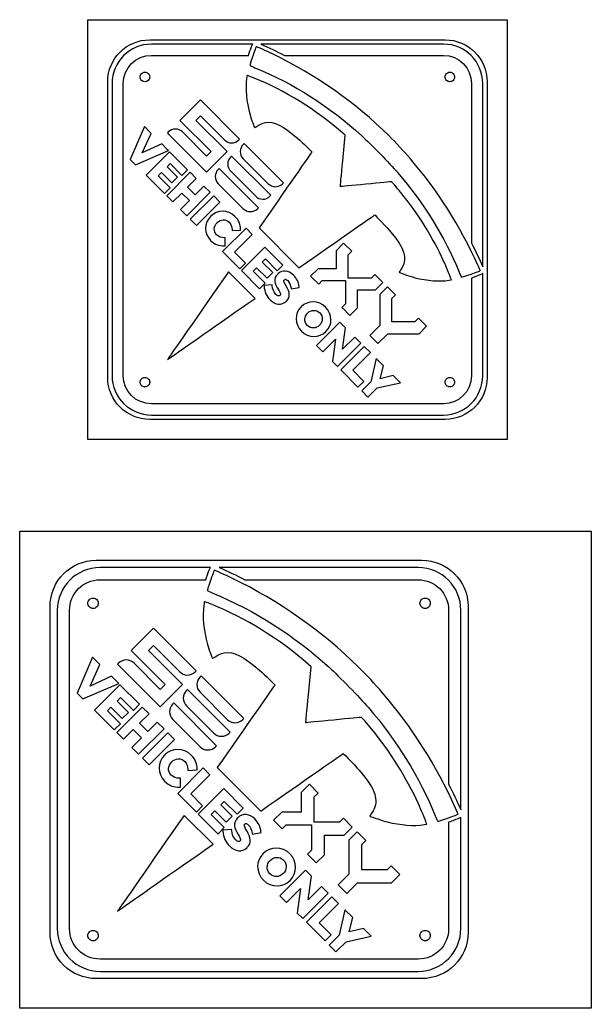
# Model space of a CAD drawing. Extents: x 0 to 1282, y 0 to 551.
# Drawn here: x 0 to 300, y 0 to 518 of the extents above; entities that cross this region are included whole.
import ezdxf

# ---------------------------------------------------------------- set-up
doc = ezdxf.new("R2010")
doc.units = 0
doc.layers.add('Ebene_1', color=7, linetype='CONTINUOUS')

msp = doc.modelspace()

# ---------------------------------------------------------------- linework, layer by layer
at = {"layer": 'Ebene_1', "color": 7}
for points in [[(35.818136, 518.20033), (255.81813, 518.20035), (255.81813, 298.200363), (35.818119, 298.200346)], [(236.999031, 499.380706)], [(65.556971, 462.228625), (58.157203, 444.901738), (60.879289, 442.179652), (78.204795, 449.580801), (77.689656, 450.095939), (74.699643, 453.085953), (64.407918, 448.365457), (69.128414, 458.657182)], [(193.701493, 457.521028)], [(78.788987, 448.996609), (66.508526, 436.716147), (76.025467, 427.199205), (76.373498, 427.547236), (78.989236, 430.162974), (72.701232, 436.450978), (74.435857, 438.185603), (79.896602, 432.724858), (82.861757, 435.690012), (77.401011, 441.150757), (79.052771, 442.802517), (85.257909, 436.597379), (88.223063, 439.562533)], [(89.536458, 438.249138), (77.255996, 425.968676), (80.501511, 422.723161), (85.150188, 427.371838), (89.15252, 423.369507), (84.503843, 418.72083), (87.749358, 415.475315), (88.097389, 415.823346), (100.02982, 427.755776), (96.784305, 431.001291), (92.200533, 426.41752), (88.198201, 430.419851), (92.781973, 435.003623)], [(101.885976, 425.89962), (89.605514, 413.619159), (92.851022, 410.373651), (93.199053, 410.721682), (105.131484, 422.654112)], [(113.062947, 415.11761)], [(118.867589, 408.918007), (106.587127, 396.637546), (115.608271, 387.616402), (115.956302, 387.964433), (118.621763, 390.629894), (112.846134, 396.405523), (122.113104, 405.672492)], [(170.079028, 401.069551), (166.141602, 397.132125), (166.141602, 390.306888), (166.141602, 387.693901), (156.703378, 387.693901), (152.765952, 383.756475), (153.235513, 383.286913), (156.979595, 379.542831), (158.890997, 381.454233), (171.054065, 381.455612), (171.054065, 369.291165), (169.142663, 367.379763), (169.610845, 366.911581), (173.35492, 363.167506), (177.292347, 367.104932), (177.293733, 376.547299), (179.607012, 376.565253), (179.630488, 376.541777), (186.730564, 376.543163), (190.66799, 380.480589), (186.455732, 384.692847), (184.54433, 382.781445), (172.379884, 382.781445), (172.381262, 394.944512), (174.292665, 396.855915)], [(128.775374, 399.010222), (116.494912, 386.72976), (126.011858, 377.212814), (126.359889, 377.560845), (128.975627, 380.176583), (122.687621, 386.464588), (124.422246, 388.199214), (129.882986, 382.738474), (132.84814, 385.703628), (127.387401, 391.164368), (129.03916, 392.816127), (135.2443, 386.610988), (138.209454, 389.576142)], [(143.757175, 384.357127)], [(193.006145, 378.142434), (189.068719, 374.205008), (189.067333, 357.829682), (183.880038, 352.642388), (184.349607, 352.172819), (188.093682, 348.428744), (193.280977, 353.616039), (209.656302, 353.617425), (213.593728, 357.554851), (209.381471, 361.767109), (207.470068, 359.855706), (195.305622, 359.855706), (195.307001, 372.018774), (197.218403, 373.930176)], [(157.54845, 364.539023)], [(160.628105, 367.552175)], [(168.142729, 359.642867), (155.862267, 347.362406), (159.074633, 344.15004), (165.753478, 350.828884), (164.162487, 339.062186), (166.851431, 336.373242), (167.199462, 336.721273), (179.131893, 348.653703), (175.919527, 351.866069), (169.474077, 345.420619), (171.013972, 356.771624)], [(180.860989, 346.924607), (168.580527, 334.644146), (177.601664, 325.623009), (177.949695, 325.97104), (180.615156, 328.636501), (174.839527, 334.41213), (184.106497, 343.679099)], [(187.125511, 340.660085), (184.396517, 328.456959), (179.582115, 323.642558), (182.82763, 320.397043), (187.690369, 325.259782), (199.846536, 327.93906), (199.209864, 328.575732), (196.117649, 331.667946), (189.183306, 329.959562), (190.935877, 336.849719)], [(46.318142, 330.699981)], [(0.144498, 249.999976), (299.97538, 250), (299.97538, -0.03184), (0.144471, -0.03184)], [(224.999692, 224.44387)], [(38.322225, 183.99036), (30.264898, 165.12377), (33.228874, 162.159794), (52.093961, 170.218624), (51.533046, 170.779539), (48.277334, 174.035251), (37.071064, 168.895283), (42.211033, 180.101552)], [(177.854531, 178.864357)], [(52.730065, 169.58252), (39.358336, 156.210791), (49.720973, 145.848154), (50.099931, 146.227112), (52.948108, 149.075289), (46.101339, 155.922058), (47.990107, 157.810826), (53.936105, 151.864827), (57.164749, 155.093471), (51.218751, 161.03947), (53.017289, 162.838008), (59.773829, 156.081468), (63.002473, 159.310112)], [(64.432578, 157.880007), (51.060849, 144.508278), (54.594768, 140.974359), (59.656536, 146.036127), (64.014523, 141.67814), (58.952755, 136.616372), (62.486673, 133.082454), (62.865631, 133.461412), (75.858402, 146.454183), (72.324484, 149.988101), (67.333389, 144.997006), (62.975401, 149.354993), (67.966497, 154.346088)], [(77.8795, 144.433085), (64.507771, 131.061356), (68.041681, 127.527446), (68.420639, 127.906403), (81.41341, 140.899175)], [(90.04968, 132.692963)], [(96.370134, 125.942451), (82.998405, 112.570722), (92.821187, 102.74794), (93.200144, 103.126898), (96.102464, 106.029218), (89.813601, 112.318081), (99.904052, 122.408532)], [(107.158346, 115.154239), (93.786617, 101.78251), (104.149258, 91.419869), (104.528216, 91.798826), (107.376393, 94.647003), (100.529623, 101.493774), (102.41839, 103.382542), (108.364383, 97.43655), (111.593027, 100.665193), (105.647034, 106.611186), (107.445573, 108.409724), (114.202114, 101.653183), (117.430758, 104.881827)], [(152.132916, 117.396444), (147.845599, 113.109124), (147.845599, 105.677379), (147.845599, 102.832201), (137.568669, 102.832201), (133.281352, 98.544881), (133.79264, 98.033586), (137.869432, 93.956795), (139.950685, 96.038054), (153.194597, 96.039558), (153.194597, 82.794142), (151.113342, 80.712883), (151.62313, 80.203108), (155.699914, 76.126316), (159.987231, 80.413636), (159.988739, 90.695086), (162.507584, 90.714615), (162.533158, 90.689041), (170.264165, 90.690544), (174.551485, 94.977864), (169.964918, 99.564431), (167.883659, 97.483172), (154.638247, 97.483172), (154.639749, 110.727084), (156.721003, 112.808343)], [(123.471461, 99.199039)], [(177.097401, 92.431964), (172.810081, 88.144644), (172.808578, 70.314165), (167.160317, 64.665905), (167.671612, 64.15461), (171.748403, 60.077834), (177.396648, 65.726079), (195.227142, 65.727598), (199.514447, 70.014903), (194.92788, 74.601485), (192.846621, 72.520226), (179.601221, 72.520226), (179.602709, 85.764137), (181.683968, 87.845397)], [(141.841576, 80.900765)], [(138.488258, 77.619858)], [(150.023965, 72.288619), (136.652237, 58.91689), (140.15006, 55.419067), (147.422401, 62.691408), (145.690031, 49.879096), (148.617921, 46.951207), (148.996878, 47.330164), (161.989649, 60.322935), (158.491826, 63.820759), (151.47362, 56.802553), (153.150353, 69.162231)], [(163.872396, 58.440189), (150.500667, 45.06846), (160.323441, 35.245686), (160.702399, 35.624644), (163.604718, 38.526963), (157.315855, 44.815826), (167.406307, 54.906278)], [(170.693597, 51.618988), (167.722099, 38.331467), (162.479879, 33.089248), (166.013797, 29.55533), (171.30865, 34.850182), (184.545039, 37.767546), (183.85179, 38.460794), (180.484796, 41.827789), (172.934252, 39.967594), (174.842561, 47.470024)], [(16.05943, 39.749503)]]:
    msp.add_lwpolyline(points, close=True, dxfattribs=at)
for points in [[(68.31815, 507.700037), (223.3182, 507.700039)], [(122.429839, 505.427476), (69.21479, 505.427476)], [(222.421455, 505.427476), (126.601334, 505.427476)], [(69.214792, 499.534913), (120.083923, 499.534911)], [(138.987191, 499.534911), (222.421454, 499.534912)], [(46.318142, 330.699981), (46.318141, 485.700028)], [(48.590813, 484.803499), (48.590819, 331.59684)], [(54.483382, 331.59684), (54.483384, 484.803505)], [(237.152862, 484.803504), (237.152863, 401.12807)], [(243.045433, 388.712974), (243.045433, 484.803498)], [(245.318208, 485.700031), (245.318207, 330.699983)], [(94.923031, 476.225548), (84.16036, 465.462878), (100.535688, 449.08755), (98.197539, 446.749402), (85.566288, 459.380653)], [(115.043815, 455.168398), (115.511998, 455.636581), (94.923031, 476.225548)], [(78.078137, 459.380655), (77.609954, 458.912472), (78.079517, 458.442909), (98.198922, 438.323505), (108.961592, 449.086175), (92.584883, 465.462884), (94.923031, 467.801033), (107.555664, 455.1684)], [(169.571792, 444.156649), (170.900121, 457.643146)], [(170.900121, 457.643146), (169.69794, 458.705885)], [(117.849086, 453.300158), (117.380903, 452.831975)], [(137.969872, 432.242809), (138.438055, 432.710991), (117.849086, 453.300158)], [(111.29868, 446.749752), (110.830497, 446.28157)], [(131.419466, 425.692403), (131.887649, 426.160585), (111.29868, 446.749752)], [(115.805108, 449.096181), (115.805108, 449.090524), (115.805108, 449.087695)], [(109.254702, 442.545775), (109.254702, 442.540118), (109.254702, 442.537289)], [(117.38091, 445.34362), (130.481722, 432.242809)], [(102.704296, 435.995369), (102.704296, 435.989712), (102.704296, 435.986884)], [(104.748267, 440.199339), (104.280084, 439.731157)], [(124.869053, 419.14199), (125.337236, 419.610172), (104.748267, 440.199339)], [(110.830497, 438.793207), (123.931309, 425.692396)], [(104.280091, 432.242802), (117.380903, 419.14199)], [(100.336414, 415.168713), (100.303251, 415.13555)], [(103.697909, 411.807176), (103.731072, 411.840339)], [(111.510635, 408.143216), (111.535483, 407.640505), (115.992194, 407.956766), (115.988051, 408.419426)], [(125.688732, 409.080267), (146.60157, 388.167429)], [(107.469611, 399.715922), (107.943316, 399.731111), (107.946073, 400.206202), (107.965413, 403.937853), (107.493087, 403.95995)], [(123.630138, 372.144752), (109.68299, 386.0919)], [(135.516366, 384.919178), (135.483203, 384.886014)], [(243.045434, 331.596832), (243.045428, 385.218221)], [(132.632664, 378.809299), (132.585705, 379.2982), (128.311299, 378.912884), (128.338926, 378.4378)], [(138.944131, 381.889132), (138.977294, 381.922296)], [(139.99654, 378.466812), (139.995125, 378.468226)], [(225.291817, 381.645018), (226.587102, 381.849761), (226.379948, 382.488137)], [(237.152865, 382.774374), (237.152865, 331.59684)], [(136.640546, 373.699362), (136.607383, 373.666199)], [(142.510065, 377.549836), (142.598453, 377.0637), (146.780326, 377.831575), (146.729231, 378.285948)], [(140.084907, 370.685856), (140.11807, 370.71902)], [(147.769044, 367.735975), (147.735798, 367.702729)], [(151.130794, 364.374224), (151.16404, 364.40747)], [(157.415806, 358.089213), (157.382561, 358.055967)], [(160.777557, 354.727462), (160.810802, 354.760708)], [(77.929869, 340.465383), (77.623982, 340.016009), (78.195063, 340.416197)], [(222.421457, 316.865432), (69.21479, 316.865432)], [(69.214797, 310.972862), (222.421457, 310.972855)], [(223.318203, 308.69998), (68.31815, 308.699973)], [(40.30516, 234.817414), (211.127341, 234.817416)], [(100.249558, 231.027974), (42.305673, 231.027974)], [(209.12671, 231.027974), (104.791744, 231.027974)], [(42.305674, 224.61178), (97.695176, 224.611778)], [(118.278241, 224.611778), (209.12671, 224.61178)], [(16.05943, 39.749503), (16.059429, 210.571684)], [(19.848991, 208.571293), (19.848997, 41.750259)], [(26.26519, 41.750259), (26.265192, 208.571299)], [(225.167194, 208.571299), (225.167194, 117.46024)], [(231.583388, 103.941896), (231.583388, 208.571291)], [(235.373068, 210.571687), (235.373068, 39.749503)], [(70.298348, 199.231013), (58.579277, 187.511942), (76.409762, 169.681454), (73.863838, 167.135538), (60.11014, 180.889233)], [(92.207122, 176.302674), (92.716908, 176.812453), (70.298348, 199.231013)], [(51.956571, 180.889234), (51.446783, 180.379448), (51.958073, 179.868159), (73.865343, 157.960885), (85.584415, 169.679966), (67.752426, 187.511948), (70.298348, 190.057872), (84.053553, 176.302674)], [(151.580606, 164.312384), (153.026974, 178.997326)], [(153.026974, 178.997326), (151.717963, 180.154504)], [(95.261412, 174.268218), (94.751625, 173.758432)], [(117.170173, 151.339669), (117.679959, 151.849455), (95.261412, 174.268218)], [(88.128923, 167.13573), (87.619137, 166.625944)], [(110.037684, 144.207181), (110.54747, 144.716967), (88.128923, 167.13573)], [(93.035802, 169.690667), (93.035802, 169.684507), (93.035802, 169.681428)], [(85.903313, 162.558178), (85.903313, 162.552019), (85.903313, 162.548939)], [(94.751633, 165.604646), (109.01661, 151.339669)], [(80.996427, 160.003234), (80.48664, 159.493447)], [(102.905188, 137.074684), (103.414974, 137.584471), (80.996427, 160.003234)], [(87.619137, 158.47215), (101.884114, 144.207173)], [(78.770825, 155.42569), (78.770825, 155.41953), (78.770825, 155.41645)], [(80.486648, 151.339661), (94.751625, 137.074684)], [(76.192241, 132.748607), (76.156131, 132.712497)], [(79.852445, 129.088357), (79.888556, 129.124467)], [(88.359427, 125.09881), (88.386482, 124.551427), (93.239227, 124.895792), (93.234715, 125.399565)], [(103.797975, 126.119011), (126.569185, 103.347804)], [(83.959308, 115.922649), (84.475108, 115.939187), (84.478111, 116.456496), (84.499168, 120.519749), (83.98487, 120.54381)], [(101.556449, 85.901307), (86.369918, 101.087836)], [(114.498357, 99.811035), (114.462247, 99.774925)], [(231.583388, 41.750259), (231.583388, 100.136592)], [(111.358402, 93.158221), (111.307271, 93.690566), (106.653033, 93.271009), (106.683114, 92.753708)], [(118.23072, 96.511734), (118.26683, 96.547844)], [(212.252071, 96.245793), (213.662454, 96.468736), (213.436891, 97.163838)], [(225.167194, 97.475577), (225.167194, 41.750259)], [(119.376648, 92.785299), (119.375108, 92.786839)], [(122.11353, 91.786838), (122.209772, 91.257503), (126.763256, 92.093614), (126.70762, 92.588363)], [(115.722434, 87.594204), (115.686323, 87.558094)], [(119.472867, 84.312911), (119.508978, 84.349022)], [(127.839833, 81.100898), (127.803633, 81.064698)], [(131.500315, 77.440415), (131.536515, 77.476615)], [(138.343826, 70.596904), (138.307627, 70.560704)], [(142.004309, 66.936421), (142.040509, 66.972621)], [(51.795128, 51.406819), (51.462058, 50.917518), (52.083886, 51.353268)], [(209.12671, 25.70979), (42.305671, 25.70979)], [(42.305679, 19.293581), (209.12671, 19.293581)], [(211.127341, 15.503792), (40.305159, 15.503776)]]:
    msp.add_lwpolyline(points, dxfattribs=at)
for points in [[(46.318141, 485.700028), (46.318143, 497.888033), (56.130144, 507.700034), (68.31815, 507.700037)], [(69.21479, 505.427476), (57.840092, 505.427482), (48.590817, 496.178202), (48.590813, 484.803499)], [(120.083923, 499.534911), (120.611189, 501.083778), (121.187856, 502.617304), (121.776492, 504.141241)], [(121.776492, 504.141241), (121.855692, 504.621802), (122.09561, 505.067153), (122.429839, 505.427476)], [(124.305976, 504.094624), (124.122967, 504.09462), (123.375592, 502.149544), (122.068438, 498.273476)], [(132.676595, 500.314346), (129.689259, 501.747984), (124.493162, 504.094624), (124.305976, 504.094624)], [(126.601334, 505.427476), (130.786913, 503.586123), (134.918238, 501.621887), (138.987191, 499.534911)], [(236.999031, 499.380706), (233.264876, 503.114861), (228.108813, 505.427474), (222.421455, 505.427476)], [(223.3182, 507.700039), (235.506206, 507.700037), (245.318206, 497.888037), (245.318208, 485.700031)], [(54.483384, 484.803505), (54.483384, 493.015648), (61.002636, 499.534911), (69.214792, 499.534913)], [(122.068438, 498.273476), (121.369749, 496.201777), (120.83636, 494.421384), (120.883173, 494.316277)], [(193.701493, 457.521028), (176.2993, 474.729856), (155.430787, 489.394693), (132.676595, 500.314346)], [(222.421454, 499.534912), (230.633602, 499.534917), (237.152869, 493.01564), (237.152862, 484.803504)], [(243.045433, 484.803498), (243.045428, 490.490854), (240.733179, 495.64656), (236.999031, 499.380706)], [(120.883173, 494.316277), (120.929907, 494.211419), (122.122017, 493.649695), (123.532996, 493.068139)], [(123.532996, 493.068139), (144.012791, 484.627194), (162.39216, 472.913864), (179.552862, 457.365861)], [(63.317927, 488.20034), (63.317927, 488.863381), (63.58132, 489.499267), (64.050161, 489.968108)], [(64.050161, 486.432572), (63.58132, 486.901413), (63.317927, 487.537298), (63.317927, 488.20034)], [(64.050161, 489.968108), (64.519002, 490.436949), (65.154887, 490.700341), (65.817929, 490.700341)], [(65.817929, 490.700341), (66.48097, 490.700341), (67.116856, 490.436949), (67.585697, 489.968108)], [(67.585697, 489.968108), (68.054538, 489.499267), (68.31793, 488.863381), (68.31793, 488.20034)], [(68.31793, 488.20034), (68.31793, 487.537298), (68.054538, 486.901413), (67.585697, 486.432572)], [(119.183258, 487.376363), (118.400537, 481.808089), (119.005641, 475.378276), (120.970627, 468.382676)], [(119.477055, 488.948523), (119.430386, 488.901854), (119.29821, 488.194438), (119.183258, 487.376363)], [(120.13397, 488.796184), (119.819449, 488.926603), (119.523745, 488.995213), (119.477055, 488.948523)], [(123.181969, 487.584316), (121.819877, 488.120564), (120.448565, 488.665763), (120.13397, 488.796184)], [(169.69794, 458.705885), (156.231144, 470.611177), (138.788172, 481.440365), (123.181969, 487.584316)], [(223.318026, 488.20034), (223.318026, 488.863381), (223.581419, 489.499267), (224.05026, 489.968108)], [(224.05026, 486.432572), (223.581419, 486.901413), (223.318026, 487.537298), (223.318026, 488.20034)], [(224.05026, 489.968108), (224.519101, 490.436949), (225.154986, 490.700341), (225.818028, 490.700341)], [(225.818028, 490.700341), (226.481069, 490.700341), (227.116955, 490.436949), (227.585796, 489.968108)], [(227.585796, 489.968108), (228.054637, 489.499267), (228.318029, 488.863381), (228.318029, 488.20034)], [(228.318029, 488.20034), (228.318029, 487.537298), (228.054637, 486.901413), (227.585796, 486.432572)], [(65.817929, 485.700338), (65.154887, 485.700338), (64.519002, 485.96373), (64.050161, 486.432572)], [(67.585697, 486.432572), (67.116856, 485.96373), (66.48097, 485.700338), (65.817929, 485.700338)], [(225.818028, 485.700338), (225.154986, 485.700338), (224.519101, 485.96373), (224.05026, 486.432572)], [(227.585796, 486.432572), (227.116955, 485.96373), (226.481069, 485.700338), (225.818028, 485.700338)], [(120.970627, 468.382676), (121.627557, 466.043836), (123.196658, 461.633791), (123.371791, 461.633794)], [(123.371791, 461.633794), (123.424011, 461.633759), (124.030379, 462.006041), (124.719469, 462.461588)], [(124.719469, 462.461588), (126.415795, 463.582361), (127.382408, 463.998581), (129.011176, 464.308601)], [(129.011176, 464.308601), (133.428761, 465.149559), (138.388585, 462.708959), (146.011552, 455.944024)], [(81.797352, 460.931593), (80.376772, 460.931595), (79.091308, 460.393826), (78.078137, 459.380655)], [(85.566288, 459.380653), (84.550167, 460.396774), (83.247882, 460.931593), (81.797352, 460.931593)], [(179.552862, 457.365861), (184.504732, 452.879337), (194.139666, 443.021934), (198.490531, 437.990521)], [(205.176128, 445.215372), (201.548882, 449.442812), (197.71738, 453.54976), (193.701493, 457.521028)], [(107.555664, 455.1684), (108.553879, 454.170185), (109.833334, 453.63653), (111.263832, 453.61746)], [(111.263832, 453.61746), (112.704382, 453.598251), (114.012705, 454.137288), (115.043815, 455.168398)], [(117.380903, 452.831975), (116.367732, 451.818804), (115.824214, 450.529586), (115.805108, 449.096181)], [(146.011552, 455.944024), (148.573083, 453.670908), (153.503627, 448.983185), (153.420577, 448.900135)], [(110.830497, 446.28157), (109.817319, 445.268391), (109.273808, 443.97918), (109.254702, 442.545775)], [(115.805108, 449.087695), (115.805101, 447.664126), (116.352699, 446.371832), (117.38091, 445.34362)], [(153.420577, 448.900135), (153.39894, 448.878498), (138.616083, 427.646585), (125.688732, 409.080267)], [(109.254702, 442.537289), (109.254695, 441.11372), (109.802286, 439.821419), (110.830497, 438.793207)], [(168.415941, 430.679034), (168.320835, 430.674438), (168.841124, 436.739224), (169.571792, 444.156649)], [(240.461298, 389.580385), (231.105099, 410.283007), (219.645277, 428.352044), (205.176128, 445.215372)], [(102.704296, 435.986884), (102.704289, 434.563315), (103.25188, 433.271013), (104.280091, 432.242802)], [(104.280084, 439.731157), (103.266913, 438.717985), (102.723402, 437.428774), (102.704296, 435.995369)], [(198.490531, 437.990521), (212.032987, 422.329769), (223.210822, 404.23691), (230.659968, 385.92182)], [(130.481722, 432.242809), (131.479931, 431.2446), (132.759384, 430.710946), (134.18989, 430.691868)], [(134.18989, 430.691868), (135.630444, 430.672656), (136.938761, 431.211698), (137.969872, 432.242809)], [(181.785559, 431.988024), (174.527643, 431.272813), (168.511061, 430.683532), (168.415941, 430.679034)], [(195.161216, 433.245833), (195.062363, 433.269167), (189.043525, 432.703185), (181.785559, 431.988024)], [(200.04898, 427.684224), (197.912718, 430.300994), (195.367154, 433.197382), (195.161216, 433.245833)], [(123.931309, 425.692396), (124.929518, 424.694187), (126.210357, 424.161919), (127.640863, 424.142841)], [(127.640863, 424.142841), (129.08141, 424.123636), (130.388363, 424.661299), (131.419466, 425.692403)], [(222.544465, 391.719991), (216.804468, 404.264833), (209.057983, 416.649105), (200.04898, 427.684224)], [(100.303251, 415.13555), (96.800292, 411.632591), (96.698511, 406.128371), (100.286676, 402.540206)], [(113.062954, 415.117618), (109.329047, 418.851524), (103.804548, 418.636847), (100.336414, 415.168713)], [(115.988051, 408.419426), (115.970833, 410.640796), (115.324685, 412.855872), (113.062947, 415.11761)], [(117.380903, 419.14199), (118.379112, 418.143781), (119.659951, 417.611513), (121.090457, 417.592435)], [(121.090457, 417.592435), (122.531004, 417.57323), (123.837957, 418.110893), (124.869053, 419.14199)], [(146.60157, 388.167429), (167.853218, 402.98562), (186.324083, 415.854557), (186.365817, 415.856551)], [(186.365817, 415.856551), (186.549735, 415.865051), (193.348208, 408.70123), (194.884342, 406.880203)], [(103.416169, 405.503982), (101.624134, 407.296017), (101.872958, 409.982225), (103.697909, 411.807176)], [(103.731072, 411.840339), (105.552156, 413.661423), (108.240138, 413.847151), (109.999738, 412.087551)], [(109.999738, 412.087551), (111.058461, 411.028828), (111.431114, 409.781229), (111.510635, 408.143216)], [(107.493087, 403.95995), (105.796595, 404.04073), (104.647009, 404.273142), (103.416169, 405.503982)], [(194.884342, 406.880203), (201.939113, 398.517029), (203.554174, 393.386855), (200.737328, 388.287114)], [(100.286676, 402.540206), (102.603222, 400.22366), (104.92411, 399.630503), (107.469611, 399.715922)], [(237.152863, 401.12807), (239.23758, 397.046248), (241.202527, 392.905142), (243.045433, 388.712974)], [(226.379948, 382.488137), (225.936535, 383.855116), (223.899127, 388.759348), (222.544465, 391.719991)], [(241.72796, 386.691987), (241.72796, 386.738939), (241.157905, 388.039012), (240.461298, 389.580385)], [(109.68299, 386.0919), (94.410023, 364.152117), (78.26747, 340.961136), (77.929869, 340.465383)], [(135.483203, 384.886014), (134.257079, 383.659891), (133.815435, 382.348207), (133.976464, 381.023167)], [(139.578088, 386.456301), (138.113938, 386.574897), (136.660458, 386.06327), (135.516366, 384.919178)], [(143.757203, 384.357084), (142.505801, 385.608487), (141.042245, 386.337712), (139.578088, 386.456301)], [(146.729231, 378.285948), (146.485986, 380.509927), (145.517928, 382.596374), (143.757175, 384.357127)], [(199.593575, 386.462262), (199.145446, 385.873843), (199.128596, 385.799703), (199.400528, 385.650185)], [(199.400528, 385.650185), (200.059545, 385.287418), (205.686829, 383.42115), (207.495079, 382.96571)], [(200.737328, 388.287114), (200.379532, 387.639588), (199.864899, 386.818113), (199.593575, 386.462262)], [(230.659968, 385.92182), (231.260287, 384.445833), (231.812856, 383.233321), (231.888354, 383.226455)], [(231.888354, 383.226455), (232.449175, 383.17833), (241.727953, 386.446288), (241.72796, 386.691987)], [(242.498047, 384.822118), (240.735849, 384.096327), (238.954872, 383.404182), (237.152865, 382.774374)], [(243.045428, 385.218221), (242.885725, 385.059932), (242.701958, 384.925096), (242.498047, 384.822118)], [(128.338926, 378.4378), (128.495048, 375.679509), (129.709229, 373.183924), (131.544384, 371.348769)], [(134.541301, 374.246253), (133.313367, 375.474187), (132.808352, 376.972674), (132.632664, 378.809299)], [(133.976464, 381.023167), (134.137493, 379.698126), (134.826626, 378.385495), (135.704181, 376.906206)], [(138.716252, 381.006627), (138.592169, 381.489567), (138.639326, 381.584327), (138.944131, 381.889132)], [(139.995125, 378.468226), (139.255237, 379.717812), (138.840342, 380.523694), (138.716252, 381.006627)], [(138.977294, 381.922296), (139.152657, 382.097658), (139.348405, 382.168107), (139.645737, 382.121176)], [(139.645737, 382.121176), (139.943075, 382.074225), (140.343234, 381.876666), (140.778211, 381.441689)], [(141.569577, 374.324982), (141.475369, 375.618585), (140.881809, 376.95762), (139.99654, 378.466812)], [(140.778211, 381.441689), (141.652096, 380.567804), (142.206058, 379.229901), (142.510065, 377.549836)], [(207.495079, 382.96571), (214.070057, 381.309594), (220.257399, 380.850371), (225.291817, 381.645018)], [(135.811887, 373.445228), (135.4694, 373.51671), (135.016435, 373.77112), (134.541301, 374.246253)], [(135.704181, 376.906206), (136.414696, 375.705665), (136.765499, 374.9347), (136.857366, 374.485192)], [(136.607383, 373.666199), (136.375862, 373.434678), (136.154375, 373.373761), (135.811887, 373.445228)], [(136.857366, 374.485192), (136.949241, 374.035677), (136.891711, 373.950527), (136.640546, 373.699362)], [(140.11807, 370.71902), (141.203663, 371.804613), (141.663778, 373.031387), (141.569577, 374.324982)], [(78.195063, 340.416197), (85.63433, 345.628473), (104.254091, 358.626422), (123.630138, 372.144752)], [(131.544384, 371.348769), (132.853748, 370.039405), (134.335144, 369.232235), (135.838128, 369.076912)], [(135.838128, 369.076912), (137.341112, 368.921589), (138.846246, 369.447196), (140.084907, 370.685856)], [(160.628105, 367.552175), (156.878465, 371.301815), (151.245358, 371.212289), (147.769044, 367.735975)], [(147.735798, 367.702729), (144.261823, 364.228754), (144.170656, 358.656183), (147.918133, 354.908706)], [(150.998143, 357.922213), (149.133673, 359.786684), (149.315529, 362.558959), (151.130794, 364.374224)], [(151.16404, 364.40747), (152.983197, 366.226627), (155.680238, 366.407235), (157.54845, 364.539023)], [(157.54845, 364.539023), (159.412928, 362.674546), (159.231072, 359.904478), (157.415806, 358.089213)], [(160.810802, 354.760708), (164.284778, 358.234683), (164.375597, 363.804683), (160.628105, 367.552175)], [(157.382561, 358.055967), (155.563403, 356.23681), (152.866362, 356.053994), (150.998143, 357.922213)], [(147.918133, 354.908706), (151.66778, 351.159059), (157.301242, 351.251148), (160.777557, 354.727462)], [(68.31815, 308.699973), (56.130142, 308.699973), (46.318142, 318.511973), (46.318142, 330.699981)], [(48.590819, 331.59684), (48.590819, 320.222133), (57.84009, 310.972862), (69.214797, 310.972862)], [(69.21479, 316.865432), (61.002647, 316.865432), (54.483382, 323.384697), (54.483382, 331.59684)], [(63.317927, 328.200241), (63.317927, 328.863282), (63.58132, 329.499168), (64.050161, 329.968009)], [(64.050161, 326.432473), (63.58132, 326.901314), (63.317927, 327.537199), (63.317927, 328.200241)], [(64.050161, 329.968009), (64.519002, 330.43685), (65.154887, 330.700242), (65.817929, 330.700242)], [(65.817929, 330.700242), (66.48097, 330.700242), (67.116856, 330.43685), (67.585697, 329.968009)], [(67.585697, 329.968009), (68.054538, 329.499168), (68.31793, 328.863282), (68.31793, 328.200241)], [(68.31793, 328.200241), (68.31793, 327.537199), (68.054538, 326.901314), (67.585697, 326.432473)], [(237.152865, 331.59684), (237.152865, 323.384697), (230.6336, 316.865432), (222.421457, 316.865432)], [(222.421457, 310.972855), (233.796157, 310.972862), (243.045421, 320.222126), (243.045434, 331.596832)], [(223.318026, 328.200241), (223.318026, 328.863282), (223.581419, 329.499168), (224.05026, 329.968009)], [(224.05026, 326.432473), (223.581419, 326.901314), (223.318026, 327.537199), (223.318026, 328.200241)], [(245.318207, 330.699983), (245.318211, 318.51198), (235.506203, 308.699973), (223.318203, 308.69998)], [(224.05026, 329.968009), (224.519101, 330.43685), (225.154986, 330.700242), (225.818028, 330.700242)], [(225.818028, 330.700242), (226.481069, 330.700242), (227.116955, 330.43685), (227.585796, 329.968009)], [(227.585796, 329.968009), (228.054637, 329.499168), (228.318029, 328.863282), (228.318029, 328.200241)], [(228.318029, 328.200241), (228.318029, 327.537199), (228.054637, 326.901314), (227.585796, 326.432473)], [(65.817929, 325.700239), (65.154887, 325.700239), (64.519002, 325.963631), (64.050161, 326.432473)], [(67.585697, 326.432473), (67.116856, 325.963631), (66.48097, 325.700239), (65.817929, 325.700239)], [(225.818028, 325.700239), (225.154986, 325.700239), (224.519101, 325.963631), (224.05026, 326.432473)], [(227.585796, 326.432473), (227.116955, 325.963631), (226.481069, 325.700239), (225.818028, 325.700239)], [(16.059429, 210.571684), (16.059431, 224.003819), (26.873024, 234.81741), (40.30516, 234.817414)], [(211.127341, 234.817416), (224.559478, 234.817414), (235.373068, 224.003822), (235.373068, 210.571687)], [(42.305673, 231.027974), (29.920187, 231.02798), (19.848995, 220.956784), (19.848991, 208.571293)], [(97.695176, 224.611778), (98.269297, 226.298282), (98.897209, 227.968082), (99.538153, 229.62744)], [(99.538153, 229.62744), (99.624391, 230.150706), (99.885629, 230.635631), (100.249558, 231.027974)], [(102.292343, 229.576613), (102.093072, 229.576608), (101.279282, 227.458687), (99.855972, 223.23818)], [(111.406799, 225.460408), (108.154001, 227.021442), (102.496163, 229.576611), (102.292343, 229.576613)], [(104.791744, 231.027974), (109.349265, 229.022993), (113.84771, 226.884209), (118.278241, 224.611778)], [(224.999692, 224.44387), (220.933703, 228.509853), (215.319464, 231.027971), (209.12671, 231.027974)], [(26.265192, 208.571299), (26.265192, 217.513196), (33.363763, 224.611778), (42.305674, 224.61178)], [(99.855972, 223.23818), (99.095195, 220.982385), (98.514408, 219.04378), (98.565381, 218.929334)], [(177.854531, 178.864357), (158.905938, 197.602409), (136.182992, 213.570404), (111.406799, 225.460408)], [(209.12671, 224.61178), (218.068608, 224.611785), (225.167194, 217.513188), (225.167194, 208.571299)], [(231.583388, 208.571291), (231.583388, 214.764041), (229.065665, 220.377897), (224.999692, 224.44387)], [(98.565381, 218.929334), (98.616265, 218.815166), (99.914312, 218.203517), (101.450675, 217.570282)], [(35.885096, 212.269), (35.885096, 212.990962), (36.171894, 213.683354), (36.682398, 214.193858)], [(36.682398, 214.193858), (37.192902, 214.704362), (37.885294, 214.99116), (38.607255, 214.99116)], [(38.607255, 214.99116), (39.329217, 214.99116), (40.021609, 214.704362), (40.532113, 214.193858)], [(40.532113, 214.193858), (41.042617, 213.683354), (41.329415, 212.990962), (41.329415, 212.269)], [(97.034311, 213.084586), (96.983489, 213.033764), (96.839574, 212.263492), (96.714407, 211.37272)], [(97.749602, 212.91871), (97.407132, 213.060716), (97.085151, 213.135424), (97.034311, 213.084586)], [(101.068455, 211.599152), (99.585323, 212.183053), (98.092153, 212.776699), (97.749602, 212.91871)], [(101.450675, 217.570282), (123.75036, 208.379252), (143.762972, 195.625042), (162.448624, 178.695401)], [(210.103312, 212.269), (210.103312, 212.990962), (210.39011, 213.683354), (210.900614, 214.193858)], [(210.900614, 214.193858), (211.411118, 214.704362), (212.10351, 214.99116), (212.825471, 214.99116)], [(212.825471, 214.99116), (213.547433, 214.99116), (214.239825, 214.704362), (214.750329, 214.193858)], [(214.750329, 214.193858), (215.260833, 213.683354), (215.547631, 212.990962), (215.547631, 212.269)], [(36.682398, 210.344143), (36.171894, 210.854647), (35.885096, 211.547039), (35.885096, 212.269)], [(38.607255, 209.546841), (37.885294, 209.546841), (37.192902, 209.833639), (36.682398, 210.344143)], [(40.532113, 210.344143), (40.021609, 209.833639), (39.329217, 209.546841), (38.607255, 209.546841)], [(41.329415, 212.269), (41.329415, 211.547039), (41.042617, 210.854647), (40.532113, 210.344143)], [(96.714407, 211.37272), (95.86213, 205.309633), (96.521007, 198.308449), (98.660606, 190.691201)], [(151.717963, 180.154504), (137.05447, 193.117732), (118.061467, 204.909233), (101.068455, 211.599152)], [(210.900614, 210.344143), (210.39011, 210.854647), (210.103312, 211.547039), (210.103312, 212.269)], [(212.825471, 209.546841), (212.10351, 209.546841), (211.411118, 209.833639), (210.900614, 210.344143)], [(214.750329, 210.344143), (214.239825, 209.833639), (213.547433, 209.546841), (212.825471, 209.546841)], [(215.547631, 212.269), (215.547631, 211.547039), (215.260833, 210.854647), (214.750329, 210.344143)], [(98.660606, 190.691201), (99.375913, 188.144525), (101.084449, 183.342591), (101.275144, 183.342596)], [(107.415661, 186.255092), (112.225805, 187.170782), (117.626372, 184.513302), (125.926738, 177.147216)], [(56.006285, 182.577993), (54.459468, 182.577996), (53.059775, 181.99244), (51.956571, 180.889234)], [(60.11014, 180.889233), (59.003723, 181.99565), (57.585714, 182.577995), (56.006285, 182.577993)], [(101.275144, 183.342596), (101.332011, 183.342557), (101.992256, 183.74792), (102.742581, 184.243948)], [(102.742581, 184.243948), (104.589647, 185.464318), (105.642156, 185.917523), (107.415661, 186.255092)], [(84.053553, 176.302674), (85.140472, 175.215747), (86.533621, 174.634675), (88.091238, 174.613905)], [(88.091238, 174.613905), (89.659801, 174.592981), (91.084385, 175.179928), (92.207122, 176.302674)], [(125.926738, 177.147216), (128.715892, 174.672106), (134.084579, 169.567812), (133.994149, 169.477389)], [(162.448624, 178.695401), (167.840524, 173.8102), (178.331649, 163.076834), (183.06915, 157.598308)], [(190.348846, 165.465183), (186.399273, 170.068288), (182.227284, 174.54019), (177.854531, 178.864357)], [(94.751625, 173.758432), (93.648422, 172.655228), (93.056606, 171.251447), (93.035802, 169.690667)], [(87.619137, 166.625944), (86.515925, 165.522732), (85.924117, 164.118958), (85.903313, 162.558178)], [(93.035802, 169.681428), (93.035794, 168.131357), (93.632053, 166.724227), (94.751633, 165.604646)], [(133.994149, 169.477389), (133.97059, 169.45383), (117.874087, 146.335188), (103.797975, 126.119011)], [(85.903313, 162.548939), (85.903306, 160.998869), (86.499556, 159.59173), (87.619137, 158.47215)], [(150.322042, 149.637103), (150.218491, 149.632453), (150.785009, 156.235817), (151.580606, 164.312384)], [(228.769549, 104.886321), (218.581933, 127.428633), (206.103753, 147.103338), (190.348846, 165.465183)], [(80.48664, 159.493447), (79.383437, 158.390244), (78.791629, 156.98647), (78.770825, 155.42569)], [(183.06915, 157.598308), (197.815015, 140.545899), (209.986152, 120.845262), (218.097251, 100.902649)], [(78.770825, 155.41645), (78.770817, 153.86638), (79.367068, 152.459242), (80.486648, 151.339661)], [(109.01661, 151.339669), (110.103522, 150.252757), (111.49667, 149.671682), (113.054294, 149.650909)], [(113.054294, 149.650909), (114.622858, 149.62999), (116.047435, 150.216932), (117.170173, 151.339669)], [(164.87972, 151.062412), (156.976847, 150.28366), (150.425615, 149.642001), (150.322042, 149.637103)], [(179.443979, 152.432001), (179.336414, 152.45742), (172.782647, 151.841133), (164.87972, 151.062412)], [(184.766086, 146.376169), (182.439982, 149.22547), (179.668209, 152.379241), (179.443979, 152.432001)], [(209.260578, 107.216051), (203.010507, 120.875672), (194.575656, 134.360445), (184.766086, 146.376169)], [(101.884114, 144.207173), (102.971026, 143.120261), (104.365683, 142.540695), (105.923307, 142.519922)], [(105.923307, 142.519922), (107.491863, 142.49901), (108.914955, 143.084451), (110.037684, 144.207181)], [(90.049688, 132.692971), (85.983978, 136.758681), (79.96856, 136.524926), (76.192241, 132.748607)], [(94.751625, 137.074684), (95.838537, 135.987773), (97.233195, 135.408206), (98.790818, 135.387433)], [(98.790818, 135.387433), (100.359375, 135.366522), (101.782466, 135.951963), (102.905188, 137.074684)], [(76.156131, 132.712497), (72.341892, 128.898258), (72.231067, 122.904922), (76.138083, 118.997905)], [(79.888556, 129.124467), (81.871464, 131.107376), (84.798306, 131.309609), (86.714268, 129.393646)], [(93.234715, 125.399565), (93.215967, 127.81833), (92.512401, 130.230242), (90.04968, 132.692963)], [(126.569185, 103.347804), (149.709314, 119.482788), (169.821549, 133.495284), (169.866993, 133.497454)], [(169.866993, 133.497454), (170.067261, 133.506753), (177.469867, 125.706293), (179.142501, 123.723454)], [(79.54567, 122.225048), (77.59439, 124.176327), (77.865325, 127.101237), (79.852445, 129.088357)], [(86.714268, 129.393646), (87.867072, 128.240843), (88.272839, 126.882381), (88.359427, 125.09881)], [(83.98487, 120.54381), (82.137625, 120.631768), (80.885885, 120.884833), (79.54567, 122.225048)], [(179.142501, 123.723454), (186.824174, 114.617092), (188.582751, 109.031046), (185.51559, 103.478123)], [(76.138083, 118.997905), (78.660483, 116.475506), (81.187609, 115.82964), (83.959308, 115.922649)], [(225.167194, 117.46024), (227.437159, 113.015694), (229.576711, 108.506593), (231.583388, 103.941896)], [(213.436891, 97.163838), (212.95407, 98.652291), (210.735625, 103.992331), (209.260578, 107.216051)], [(230.148779, 101.741244), (230.148779, 101.792392), (229.528059, 103.207968), (228.769549, 104.886321)], [(86.369918, 101.087836), (69.739753, 77.198425), (52.162728, 51.946632), (51.795128, 51.406819)], [(114.462247, 99.774925), (113.127167, 98.439846), (112.646277, 97.011603), (112.821616, 95.568817)], [(118.921011, 101.484751), (117.326754, 101.613885), (115.744115, 101.056794), (114.498357, 99.811035)], [(123.471492, 99.198993), (122.108887, 100.561598), (120.515276, 101.355624), (118.921011, 101.484751)], [(126.70762, 92.588363), (126.44276, 95.00997), (125.388678, 97.281822), (123.471461, 99.199039)], [(184.270214, 101.491115), (183.782261, 100.850401), (183.76391, 100.76968), (184.060011, 100.606874)], [(184.060011, 100.606874), (184.777586, 100.211872), (190.904933, 98.179761), (192.873868, 97.683842)], [(185.51559, 103.478123), (185.126013, 102.773055), (184.565648, 101.878585), (184.270214, 101.491115)], [(218.097251, 100.902649), (218.750907, 99.295501), (219.352578, 97.975231), (219.434787, 97.96776)], [(219.434787, 97.96776), (220.045448, 97.915373), (230.148763, 101.473725), (230.148779, 101.741244)], [(230.987358, 99.70529), (229.068563, 98.915006), (227.129325, 98.161348), (225.167194, 97.475577)], [(231.583388, 100.136592), (231.409484, 99.964238), (231.209387, 99.817412), (230.987358, 99.70529)], [(112.821616, 95.568817), (112.996954, 94.12603), (113.747325, 92.696756), (114.702861, 91.086014)], [(117.982591, 95.550808), (117.847481, 96.076663), (117.898829, 96.179842), (118.23072, 96.511734)], [(119.375108, 92.786839), (118.569471, 94.147465), (118.117708, 95.02496), (117.982591, 95.550808)], [(118.26683, 96.547844), (118.457776, 96.73879), (118.670919, 96.815499), (118.994672, 96.764398)], [(118.994672, 96.764398), (119.318432, 96.713274), (119.75415, 96.49816), (120.22778, 96.02453)], [(120.22778, 96.02453), (121.179321, 95.072989), (121.782509, 93.616197), (122.11353, 91.786838)], [(192.873868, 97.683842), (200.033103, 95.880565), (206.770274, 95.380539), (212.252071, 96.245793)], [(106.683114, 92.753708), (106.85311, 89.750311), (108.175185, 87.032962), (110.173416, 85.034732)], [(113.436645, 88.189692), (112.099595, 89.526743), (111.549702, 91.158389), (111.358402, 93.158221)], [(114.820139, 87.317487), (114.447217, 87.39532), (113.954, 87.672338), (113.436645, 88.189692)], [(114.702861, 91.086014), (115.476514, 89.778791), (115.85849, 88.939316), (115.958521, 88.449864)], [(115.958521, 88.449864), (116.05856, 87.960404), (115.995917, 87.867687), (115.722434, 87.594204)], [(121.089468, 88.275418), (120.986889, 89.683973), (120.340584, 91.141997), (119.376648, 92.785299)], [(119.508978, 84.349022), (120.691039, 85.531083), (121.19204, 86.866871), (121.089468, 88.275418)], [(52.083886, 51.353268), (60.184227, 57.028715), (80.458593, 71.181697), (101.556449, 85.901307)], [(110.173416, 85.034732), (111.599133, 83.609015), (113.212169, 82.730118), (114.848711, 82.560993)], [(115.686323, 87.558094), (115.434229, 87.305999), (115.19306, 87.239669), (114.820139, 87.317487)], [(114.848711, 82.560993), (116.485254, 82.391868), (118.124137, 82.964181), (119.472867, 84.312911)], [(141.841576, 80.900765), (137.758736, 84.983605), (131.62506, 84.886124), (127.839833, 81.100898)], [(127.803633, 81.064698), (124.020952, 77.282017), (123.921685, 71.214257), (128.00217, 67.133771)], [(131.536515, 77.476615), (133.517327, 79.457426), (136.454032, 79.654083), (138.488258, 77.619858)], [(142.040509, 66.972621), (145.823189, 70.755302), (145.922078, 76.820263), (141.841576, 80.900765)], [(131.355876, 70.415065), (129.325725, 72.445216), (129.523741, 75.463841), (131.500315, 77.440415)], [(138.488258, 77.619858), (140.518416, 75.589699), (140.320401, 72.573478), (138.343826, 70.596904)], [(138.307627, 70.560704), (136.326815, 68.579893), (133.390109, 68.380832), (131.355876, 70.415065)], [(128.00217, 67.133771), (132.085019, 63.050922), (138.219082, 63.151194), (142.004309, 66.936421)], [(19.848997, 41.750259), (19.848997, 29.364766), (29.920184, 19.293581), (42.305679, 19.293581)], [(42.305671, 25.70979), (33.363774, 25.70979), (26.26519, 32.80836), (26.26519, 41.750259)], [(225.167194, 41.750259), (225.167194, 32.80836), (218.068608, 25.70979), (209.12671, 25.70979)], [(209.12671, 19.293581), (221.512203, 19.293581), (231.583372, 29.364766), (231.583388, 41.750259)], [(40.305159, 15.503776), (26.873022, 15.503776), (16.05943, 26.317367), (16.05943, 39.749503)], [(35.885096, 38.050784), (35.885096, 38.772746), (36.171894, 39.465138), (36.682398, 39.975642)], [(36.682398, 36.125927), (36.171894, 36.636431), (35.885096, 37.328823), (35.885096, 38.050784)], [(36.682398, 39.975642), (37.192902, 40.486146), (37.885294, 40.772944), (38.607255, 40.772944)], [(38.607255, 40.772944), (39.329217, 40.772944), (40.021609, 40.486146), (40.532113, 39.975642)], [(40.532113, 39.975642), (41.042617, 39.465138), (41.329415, 38.772746), (41.329415, 38.050784)], [(41.329415, 38.050784), (41.329415, 37.328823), (41.042617, 36.636431), (40.532113, 36.125927)], [(210.103312, 38.050784), (210.103312, 38.772746), (210.39011, 39.465138), (210.900614, 39.975642)], [(210.900614, 36.125927), (210.39011, 36.636431), (210.103312, 37.328823), (210.103312, 38.050784)], [(210.900614, 39.975642), (211.411118, 40.486146), (212.10351, 40.772944), (212.825471, 40.772944)], [(235.373068, 39.749503), (235.373068, 26.317382), (224.559478, 15.503776), (211.127341, 15.503792)], [(212.825471, 40.772944), (213.547433, 40.772944), (214.239825, 40.486146), (214.750329, 39.975642)], [(214.750329, 39.975642), (215.260833, 39.465138), (215.547631, 38.772746), (215.547631, 38.050784)], [(215.547631, 38.050784), (215.547631, 37.328823), (215.260833, 36.636431), (214.750329, 36.125927)], [(38.607255, 35.328625), (37.885294, 35.328625), (37.192902, 35.615423), (36.682398, 36.125927)], [(40.532113, 36.125927), (40.021609, 35.615423), (39.329217, 35.328625), (38.607255, 35.328625)], [(212.825471, 35.328625), (212.10351, 35.328625), (211.411118, 35.615423), (210.900614, 36.125927)], [(214.750329, 36.125927), (214.239825, 35.615423), (213.547433, 35.328625), (212.825471, 35.328625)]]:
    msp.add_open_spline(points, degree=3, dxfattribs=at)

doc.saveas('drawing.dxf')
